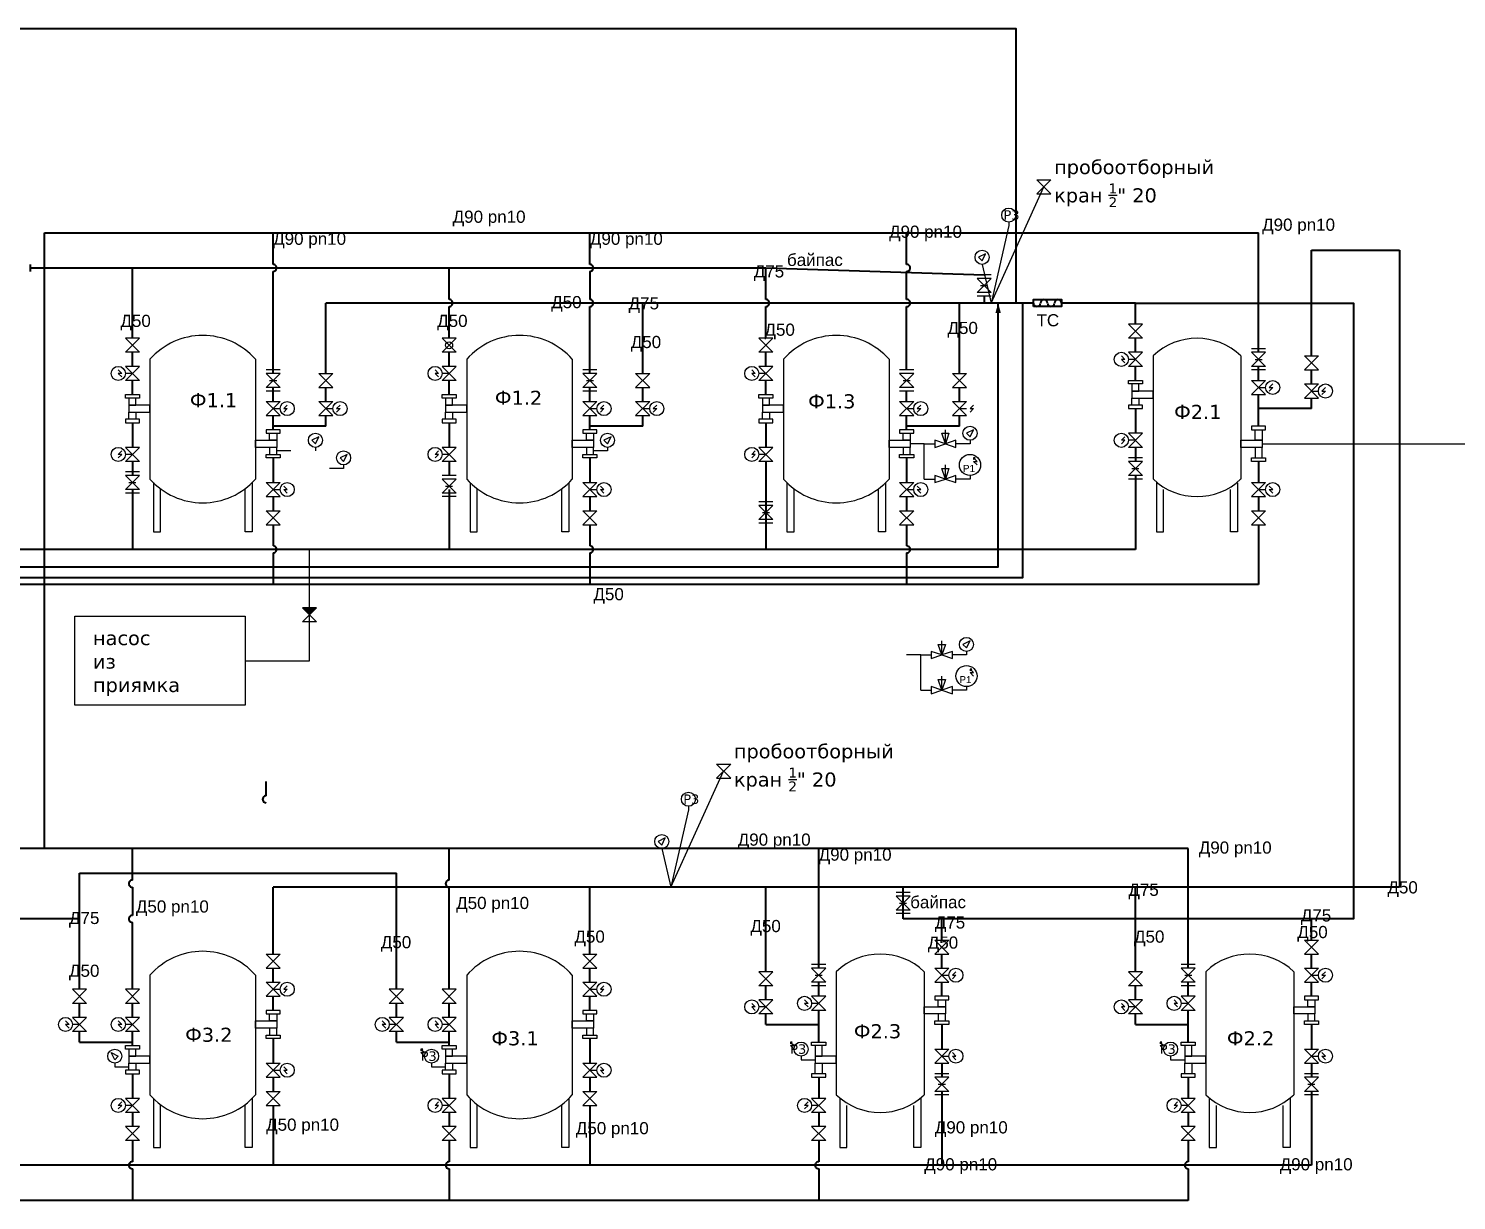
# Model space of a CAD drawing. Header units: millimetres. Extents: x 113402 to 208521, y -93000 to 13484.
# Drawn here: x 167275 to 187561, y -68750 to -52100 of the extents above; entities that cross this region are included whole.
import ezdxf

# ---------------------------------------------------------------- set-up
doc = ezdxf.new("R2010")
doc.units = ezdxf.units.MM
doc.layers.add('1', color=7, linetype='Continuous')
doc.layers.add('2', color=7, linetype='Continuous')
for name, color, linetype, lineweight, true_color in [('В20', 7, 'Continuous', 40, 0x0a7800), ('К10', 7, 'Continuous', 40, 0xffbe00), ('Р2', 7, 'Continuous', 40, 0x991b1e), ('Р3', 7, 'Continuous', 40, 0xd19cc7)]:
    doc.layers.add(name, color=color, linetype=linetype, lineweight=lineweight, true_color=true_color)
for name, color, linetype, lineweight in [('В30', 136, 'Continuous', 40), ('В40', 142, 'Continuous', 40), ('В50', 180, 'Continuous', 40), ('В60Н', 140, 'Continuous', 40), ('К20Н', 33, 'Continuous', 40), ('Р1', 202, 'Continuous', 40), ('Р4', 210, 'Continuous', 40)]:
    doc.layers.add(name, color=color, linetype=linetype, lineweight=lineweight)
doc.styles.get("Standard").update_dxf_attribs({"font": 'arial.ttf'})

msp = doc.modelspace()

# ---------------------------------------------------------------- hatches: boundary and pattern name
h = msp.add_hatch(color=256)
h.dxf.hatch_style = 1
h.paths.add_polyline_path([(171368, -60329), (171168, -60329), (171268, -60429)])

# ---------------------------------------------------------------- linework, layer by layer
for p, q in [((181600, -54250), (181800, -54250)), ((181800, -54250), (181600, -54450)), ((181600, -54250), (181800, -54450)), ((181600, -54450), (181800, -54450)), ((181200, -54900), (180950, -56000)), ((181200, -54850), (181200, -54900)), ((180871, -55300), (180771, -55350)), ((180771, -55350), (180821, -55400)), ((180821, -55400), (180871, -55300)), ((180821, -55400), (180871, -55300)), ((180871, -55300), (180871, -55300)), ((180821, -55450), (180950, -56000)), ((180950, -55600), (180750, -55600)), ((180950, -55650), (180750, -55650)), ((180750, -55650), (180950, -55850)), ((180950, -55650), (180750, -55850)), ((180800, -55750), (180900, -55750)), ((180950, -55850), (180750, -55850)), ((180950, -55900), (180750, -55900)), ((183100, -56300), (182900, -56300)), ((182900, -56300), (183100, -56500)), ((183100, -56300), (182900, -56500)), ((168850, -56500), (168650, -56500)), ((168650, -56500), (168850, -56700)), ((168850, -56500), (168650, -56700)), ((173350, -56500), (173150, -56500)), ((173150, -56500), (173350, -56700)), ((173350, -56500), (173150, -56700)), ((177850, -56500), (177650, -56500)), ((177650, -56500), (177850, -56700)), ((177850, -56500), (177650, -56700)), ((183100, -56500), (182900, -56500)), ((168850, -56700), (168650, -56700)), ((173350, -56700), (173150, -56700)), ((177850, -56700), (177650, -56700)), ((182800, -56750), (182850, -56800)), ((182850, -56800), (182800, -56800)), ((182800, -56800), (182850, -56850)), ((183100, -56700), (182900, -56700)), ((182900, -56700), (183100, -56900)), ((183100, -56700), (182900, -56900)), ((183000, -56800), (182900, -56800)), ((184850, -56650), (184650, -56650)), ((184850, -56700), (184650, -56700)), ((184650, -56700), (184850, -56900)), ((184850, -56700), (184650, -56900)), ((184700, -56800), (184800, -56800)), ((185400, -56750), (185600, -56750)), ((185600, -56750), (185400, -56950)), ((185400, -56750), (185600, -56950)), ((168550, -56950), (168600, -57000)), ((168600, -57000), (168550, -57000)), ((168550, -57000), (168600, -57050)), ((168850, -56900), (168650, -56900)), ((168650, -56900), (168850, -57100)), ((168850, -56900), (168650, -57100)), ((168750, -57000), (168650, -57000)), ((170850, -56950), (170650, -56950)), ((170850, -57000), (170650, -57000)), ((170650, -57000), (170850, -57200)), ((170850, -57000), (170650, -57200)), ((171400, -57000), (171600, -57000)), ((171600, -57000), (171400, -57200)), ((171400, -57000), (171600, -57200)), ((173050, -56950), (173100, -57000)), ((173100, -57000), (173050, -57000)), ((173050, -57000), (173100, -57050)), ((173350, -56900), (173150, -56900)), ((173150, -56900), (173350, -57100)), ((173350, -56900), (173150, -57100)), ((173250, -57000), (173150, -57000)), ((175350, -56950), (175150, -56950)), ((175350, -57000), (175150, -57000)), ((175150, -57000), (175350, -57200)), ((175350, -57000), (175150, -57200)), ((175900, -57000), (176100, -57000)), ((176100, -57000), (175900, -57200)), ((175900, -57000), (176100, -57200)), ((177550, -56950), (177600, -57000)), ((177600, -57000), (177550, -57000)), ((177550, -57000), (177600, -57050)), ((177850, -56900), (177650, -56900)), ((177650, -56900), (177850, -57100)), ((177850, -56900), (177650, -57100)), ((177750, -57000), (177650, -57000)), ((179850, -56950), (179650, -56950)), ((179850, -57000), (179650, -57000)), ((179650, -57000), (179850, -57200)), ((179850, -57000), (179650, -57200)), ((180400, -57000), (180600, -57000)), ((180600, -57000), (180400, -57200)), ((180400, -57000), (180600, -57200)), ((183100, -56900), (182900, -56900)), ((184850, -56900), (184650, -56900)), ((184850, -56950), (184650, -56950)), ((185400, -56950), (185600, -56950)), ((168850, -57100), (168650, -57100)), ((170850, -57200), (170650, -57200)), ((170700, -57100), (170800, -57100)), ((171400, -57200), (171600, -57200)), ((173350, -57100), (173150, -57100)), ((175350, -57200), (175150, -57200)), ((175200, -57100), (175300, -57100)), ((175900, -57200), (176100, -57200)), ((177850, -57100), (177650, -57100)), ((179850, -57200), (179650, -57200)), ((179700, -57100), (179800, -57100)), ((180400, -57200), (180600, -57200)), ((184650, -57100), (184850, -57100)), ((184850, -57100), (184650, -57300)), ((184650, -57100), (184850, -57300)), ((184750, -57200), (184850, -57200)), ((184950, -57150), (184900, -57200)), ((184900, -57200), (184950, -57200)), ((184950, -57200), (184900, -57250)), ((185400, -57150), (185600, -57150)), ((185600, -57150), (185400, -57350)), ((185400, -57150), (185600, -57350)), ((185700, -57200), (185650, -57250)), ((170850, -57250), (170650, -57250)), ((170650, -57400), (170850, -57400)), ((170850, -57400), (170650, -57600)), ((170650, -57400), (170850, -57600)), ((171400, -57400), (171600, -57400)), ((171600, -57400), (171400, -57600)), ((171400, -57400), (171600, -57600)), ((175350, -57250), (175150, -57250)), ((175150, -57400), (175350, -57400)), ((175350, -57400), (175150, -57600)), ((175150, -57400), (175350, -57600)), ((175900, -57400), (176100, -57400)), ((176100, -57400), (175900, -57600)), ((175900, -57400), (176100, -57600)), ((179850, -57250), (179650, -57250)), ((179650, -57400), (179850, -57400)), ((179850, -57400), (179650, -57600)), ((179650, -57400), (179850, -57600)), ((180400, -57400), (180600, -57400)), ((180600, -57400), (180400, -57600)), ((180400, -57400), (180600, -57600)), ((184650, -57300), (184850, -57300)), ((185400, -57350), (185600, -57350)), ((185500, -57250), (185600, -57250)), ((185650, -57250), (185700, -57250)), ((185700, -57250), (185650, -57300)), ((170650, -57600), (170850, -57600)), ((170750, -57500), (170850, -57500)), ((170950, -57450), (170900, -57500)), ((170900, -57500), (170950, -57500)), ((170950, -57500), (170900, -57550)), ((171400, -57600), (171600, -57600)), ((171500, -57500), (171600, -57500)), ((171700, -57450), (171650, -57500)), ((171650, -57500), (171700, -57500)), ((171700, -57500), (171650, -57550)), ((175150, -57600), (175350, -57600)), ((175250, -57500), (175350, -57500)), ((175450, -57450), (175400, -57500)), ((175400, -57500), (175450, -57500)), ((175450, -57500), (175400, -57550)), ((175900, -57600), (176100, -57600)), ((176000, -57500), (176100, -57500)), ((176200, -57450), (176150, -57500)), ((176150, -57500), (176200, -57500)), ((176200, -57500), (176150, -57550)), ((179650, -57600), (179850, -57600)), ((179750, -57500), (179850, -57500)), ((179950, -57450), (179900, -57500)), ((179900, -57500), (179950, -57500)), ((179950, -57500), (179900, -57550)), ((180400, -57600), (180600, -57600)), ((180500, -57500), (180600, -57500)), ((180700, -57450), (180650, -57500)), ((180650, -57500), (180700, -57500)), ((180700, -57500), (180650, -57550)), ((180300, -58000), (180300, -57800)), ((180700, -57800), (180600, -57850)), ((180650, -57900), (180700, -57800)), ((180650, -57900), (180700, -57800)), ((171400, -57900), (171300, -57950)), ((171300, -57950), (171350, -58000)), ((171350, -58000), (171400, -57900)), ((171350, -58000), (171400, -57900)), ((175550, -57900), (175450, -57950)), ((175450, -57950), (175500, -58000)), ((175500, -58000), (175550, -57900)), ((175500, -58000), (175550, -57900)), ((180000, -58000), (179800, -58000)), ((180000, -58000), (180150, -58000)), ((180000, -58500), (180000, -58000)), ((180150, -57950), (180150, -58050)), ((180300, -58000), (180150, -57950)), ((180150, -58050), (180300, -58000)), ((180300, -58000), (180250, -57850)), ((180250, -57850), (180350, -57850)), ((180350, -57850), (180300, -58000)), ((180450, -57950), (180300, -58000)), ((180300, -58000), (180450, -58050)), ((180450, -58050), (180450, -57950)), ((180650, -58000), (180450, -58000)), ((180600, -57850), (180650, -57900)), ((180650, -57950), (180650, -58000)), ((182800, -57950), (182850, -57900)), ((182800, -58000), (182850, -57950)), ((182850, -57950), (182800, -57950)), ((183100, -57850), (182900, -57850)), ((182900, -58050), (183100, -57850)), ((183100, -58050), (182900, -57850)), ((183000, -57950), (182900, -57950)), ((184800, -58000), (189000, -58000)), ((168550, -58150), (168600, -58100)), ((168550, -58200), (168600, -58150)), ((168600, -58150), (168550, -58150)), ((168850, -58050), (168650, -58050)), ((168650, -58250), (168850, -58050)), ((168850, -58250), (168650, -58050)), ((168750, -58150), (168650, -58150)), ((171000, -58100), (170800, -58100)), ((171350, -58050), (171350, -58100)), ((171800, -58150), (171700, -58200)), ((171700, -58200), (171750, -58250)), ((171750, -58250), (171800, -58150)), ((171750, -58250), (171800, -58150)), ((173050, -58150), (173100, -58100)), ((173050, -58200), (173100, -58150)), ((173100, -58150), (173050, -58150)), ((173350, -58050), (173150, -58050)), ((173150, -58250), (173350, -58050)), ((173350, -58250), (173150, -58050)), ((173250, -58150), (173150, -58150)), ((175500, -58100), (175300, -58100)), ((175500, -58050), (175500, -58100)), ((177550, -58150), (177600, -58100)), ((177550, -58200), (177600, -58150)), ((177600, -58150), (177550, -58150)), ((177850, -58050), (177650, -58050)), ((177650, -58250), (177850, -58050)), ((177850, -58250), (177650, -58050)), ((177750, -58150), (177650, -58150)), ((180750, -58250), (180700, -58200)), ((183100, -58050), (182900, -58050)), ((183100, -58200), (182900, -58200)), ((168850, -58250), (168650, -58250)), ((168850, -58400), (168650, -58400)), ((171750, -58350), (171550, -58350)), ((171750, -58300), (171750, -58350)), ((173350, -58250), (173150, -58250)), ((177850, -58250), (177650, -58250)), ((180300, -58500), (180250, -58350)), ((180250, -58350), (180350, -58350)), ((180300, -58500), (180300, -58300)), ((180350, -58350), (180300, -58500)), ((180750, -58300), (180700, -58250)), ((180700, -58250), (180750, -58250)), ((183100, -58250), (182900, -58250)), ((182900, -58250), (183100, -58450)), ((183100, -58250), (182900, -58450)), ((182950, -58350), (183050, -58350)), ((168850, -58450), (168650, -58450)), ((168650, -58450), (168850, -58650)), ((168850, -58450), (168650, -58650)), ((168700, -58550), (168800, -58550)), ((170650, -58550), (170850, -58550)), ((170850, -58750), (170650, -58550)), ((170650, -58750), (170850, -58550)), ((170950, -58650), (170900, -58600)), ((173350, -58450), (173150, -58450)), ((173350, -58500), (173150, -58500)), ((173150, -58500), (173350, -58700)), ((173350, -58500), (173150, -58700)), ((173200, -58600), (173300, -58600)), ((175150, -58550), (175350, -58550)), ((175350, -58750), (175150, -58550)), ((175150, -58750), (175350, -58550)), ((175450, -58650), (175400, -58600)), ((179650, -58550), (179850, -58550)), ((179850, -58750), (179650, -58550)), ((179650, -58750), (179850, -58550)), ((179950, -58650), (179900, -58600)), ((180000, -58500), (180150, -58500)), ((180150, -58450), (180150, -58550)), ((180300, -58500), (180150, -58450)), ((180150, -58550), (180300, -58500)), ((180450, -58450), (180300, -58500)), ((180300, -58500), (180450, -58550)), ((180450, -58550), (180450, -58450)), ((180650, -58500), (180450, -58500)), ((180650, -58450), (180650, -58500)), ((183100, -58450), (182900, -58450)), ((183100, -58500), (182900, -58500)), ((184650, -58550), (184850, -58550)), ((184850, -58750), (184650, -58550)), ((184650, -58750), (184850, -58550)), ((184950, -58650), (184900, -58600)), ((168850, -58650), (168650, -58650)), ((168850, -58700), (168650, -58700)), ((170650, -58750), (170850, -58750)), ((170750, -58650), (170850, -58650)), ((170950, -58700), (170900, -58650)), ((170900, -58650), (170950, -58650)), ((173350, -58700), (173150, -58700)), ((173350, -58750), (173150, -58750)), ((175150, -58750), (175350, -58750)), ((175250, -58650), (175350, -58650)), ((175450, -58700), (175400, -58650)), ((175400, -58650), (175450, -58650)), ((177850, -58825), (177650, -58825)), ((179650, -58750), (179850, -58750)), ((179750, -58650), (179850, -58650)), ((179950, -58700), (179900, -58650)), ((179900, -58650), (179950, -58650)), ((184650, -58750), (184850, -58750)), ((184750, -58650), (184850, -58650)), ((184950, -58700), (184900, -58650)), ((184900, -58650), (184950, -58650)), ((170650, -58950), (170850, -58950)), ((170850, -59150), (170650, -58950)), ((170650, -59150), (170850, -58950)), ((175150, -58950), (175350, -58950)), ((175350, -59150), (175150, -58950)), ((175150, -59150), (175350, -58950)), ((177850, -58875), (177650, -58875)), ((177650, -58875), (177850, -59075)), ((177850, -58875), (177650, -59075)), ((177700, -58975), (177800, -58975)), ((179650, -58950), (179850, -58950)), ((179850, -59150), (179650, -58950)), ((179650, -59150), (179850, -58950)), ((184650, -58950), (184850, -58950)), ((184850, -59150), (184650, -58950)), ((184650, -59150), (184850, -58950)), ((170650, -59150), (170850, -59150)), ((175150, -59150), (175350, -59150)), ((177850, -59075), (177650, -59075)), ((177850, -59125), (177650, -59125)), ((179650, -59150), (179850, -59150)), ((184650, -59150), (184850, -59150)), ((171268, -61081), (171268, -59500)), ((171368, -60329), (171168, -60329)), ((171168, -60529), (171368, -60329)), ((171368, -60529), (171168, -60329)), ((171368, -60529), (171168, -60529)), ((180250, -61000), (180200, -60850)), ((180200, -60850), (180300, -60850)), ((180250, -61000), (180250, -60800)), ((180300, -60850), (180250, -61000)), ((180650, -60800), (180550, -60850)), ((180550, -60850), (180600, -60900)), ((180600, -60900), (180650, -60800)), ((180600, -60900), (180650, -60800)), ((179950, -61000), (179750, -61000)), ((179950, -61000), (180100, -61000)), ((179950, -61500), (179950, -61000)), ((180100, -60950), (180100, -61050)), ((180250, -61000), (180100, -60950)), ((180100, -61050), (180250, -61000)), ((180400, -60950), (180250, -61000)), ((180250, -61000), (180400, -61050)), ((180400, -61050), (180400, -60950)), ((180600, -61000), (180400, -61000)), ((180600, -60950), (180600, -61000)), ((170350, -61081), (171268, -61081)), ((180700, -61250), (180650, -61200)), ((180700, -61300), (180650, -61250)), ((180650, -61250), (180700, -61250)), ((180100, -61450), (180100, -61550)), ((180250, -61500), (180100, -61450)), ((180250, -61500), (180200, -61350)), ((180200, -61350), (180300, -61350)), ((180250, -61500), (180250, -61300)), ((180300, -61350), (180250, -61500)), ((180400, -61450), (180250, -61500)), ((180400, -61550), (180400, -61450)), ((180600, -61450), (180600, -61500)), ((179950, -61500), (180100, -61500)), ((180100, -61550), (180250, -61500)), ((180250, -61500), (180400, -61550)), ((180600, -61500), (180400, -61500)), ((177050, -62550), (177250, -62550)), ((177250, -62550), (177050, -62750)), ((177050, -62550), (177250, -62750)), ((177050, -62750), (177250, -62750)), ((176650, -63200), (176400, -64300)), ((176650, -63150), (176650, -63200)), ((176321, -63600), (176221, -63650)), ((176221, -63650), (176271, -63700)), ((176271, -63700), (176321, -63600)), ((176271, -63700), (176321, -63600)), ((176321, -63600), (176321, -63600)), ((176271, -63750), (176400, -64300)), ((179800, -64375), (179600, -64375)), ((179800, -64425), (179600, -64425)), ((179600, -64425), (179800, -64625)), ((179800, -64425), (179600, -64625)), ((179800, -64625), (179600, -64625)), ((179800, -64675), (179600, -64675)), ((179650, -64525), (179750, -64525)), ((180150, -65050), (180350, -65050)), ((180350, -65050), (180150, -65250)), ((180150, -65050), (180350, -65250)), ((185400, -65050), (185600, -65050)), ((185600, -65050), (185400, -65250)), ((185400, -65050), (185600, -65250)), ((170650, -65250), (170850, -65250)), ((170850, -65250), (170650, -65450)), ((170650, -65250), (170850, -65450)), ((175150, -65250), (175350, -65250)), ((175350, -65250), (175150, -65450)), ((175150, -65250), (175350, -65450)), ((180150, -65250), (180350, -65250)), ((185400, -65250), (185600, -65250)), ((170650, -65450), (170850, -65450)), ((175150, -65450), (175350, -65450)), ((177850, -65500), (177650, -65500)), ((177650, -65500), (177850, -65700)), ((177850, -65500), (177650, -65700)), ((178600, -65400), (178400, -65400)), ((178600, -65450), (178400, -65450)), ((178400, -65450), (178600, -65650)), ((178600, -65450), (178400, -65650)), ((180150, -65450), (180350, -65450)), ((180350, -65450), (180150, -65650)), ((180150, -65450), (180350, -65650)), ((180450, -65500), (180400, -65550)), ((183100, -65500), (182900, -65500)), ((182900, -65500), (183100, -65700)), ((183100, -65500), (182900, -65700)), ((183850, -65400), (183650, -65400)), ((183850, -65450), (183650, -65450)), ((183650, -65450), (183850, -65650)), ((183850, -65450), (183650, -65650)), ((185400, -65450), (185600, -65450)), ((185600, -65450), (185400, -65650)), ((185400, -65450), (185600, -65650)), ((185700, -65500), (185650, -65550)), ((170650, -65650), (170850, -65650)), ((170850, -65650), (170650, -65850)), ((170650, -65650), (170850, -65850)), ((170950, -65700), (170900, -65750)), ((175150, -65650), (175350, -65650)), ((175350, -65650), (175150, -65850)), ((175150, -65650), (175350, -65850)), ((175450, -65700), (175400, -65750)), ((177850, -65700), (177650, -65700)), ((178600, -65650), (178400, -65650)), ((178600, -65700), (178400, -65700)), ((178450, -65550), (178550, -65550)), ((180150, -65650), (180350, -65650)), ((180250, -65550), (180350, -65550)), ((180400, -65550), (180450, -65550)), ((180450, -65550), (180400, -65600)), ((183100, -65700), (182900, -65700)), ((183850, -65650), (183650, -65650)), ((183850, -65700), (183650, -65700)), ((183700, -65550), (183800, -65550)), ((185400, -65650), (185600, -65650)), ((185500, -65550), (185600, -65550)), ((185650, -65550), (185700, -65550)), ((185700, -65550), (185650, -65600)), ((168100, -65750), (167900, -65750)), ((167900, -65750), (168100, -65950)), ((168100, -65750), (167900, -65950)), ((168850, -65750), (168650, -65750)), ((168650, -65750), (168850, -65950)), ((168850, -65750), (168650, -65950)), ((170650, -65850), (170850, -65850)), ((170750, -65750), (170850, -65750)), ((170900, -65750), (170950, -65750)), ((170950, -65750), (170900, -65800)), ((172600, -65750), (172400, -65750)), ((172400, -65750), (172600, -65950)), ((172600, -65750), (172400, -65950)), ((173350, -65750), (173150, -65750)), ((173150, -65750), (173350, -65950)), ((173350, -65750), (173150, -65950)), ((175150, -65850), (175350, -65850)), ((175250, -65750), (175350, -65750)), ((175400, -65750), (175450, -65750)), ((175450, -65750), (175400, -65800)), ((177850, -65900), (177650, -65900)), ((177650, -65900), (177850, -66100)), ((177850, -65900), (177650, -66100)), ((178300, -65900), (178350, -65950)), ((178600, -65850), (178400, -65850)), ((178400, -65850), (178600, -66050)), ((178600, -65850), (178400, -66050)), ((183100, -65900), (182900, -65900)), ((182900, -65900), (183100, -66100)), ((183100, -65900), (182900, -66100)), ((183550, -65900), (183600, -65950)), ((183850, -65850), (183650, -65850)), ((183650, -65850), (183850, -66050)), ((183850, -65850), (183650, -66050)), ((168100, -65950), (167900, -65950)), ((168850, -65950), (168650, -65950)), ((172600, -65950), (172400, -65950)), ((173350, -65950), (173150, -65950)), ((177550, -65950), (177600, -66000)), ((177600, -66000), (177550, -66000)), ((177550, -66000), (177600, -66050)), ((177750, -66000), (177650, -66000)), ((177850, -66100), (177650, -66100)), ((178350, -65950), (178300, -65950)), ((178300, -65950), (178350, -66000)), ((178500, -65950), (178400, -65950)), ((178600, -66050), (178400, -66050)), ((182800, -65950), (182850, -66000)), ((182850, -66000), (182800, -66000)), ((182800, -66000), (182850, -66050)), ((183000, -66000), (182900, -66000)), ((183100, -66100), (182900, -66100)), ((183600, -65950), (183550, -65950)), ((183550, -65950), (183600, -66000)), ((183750, -65950), (183650, -65950)), ((183850, -66050), (183650, -66050)), ((167800, -66200), (167850, -66250)), ((167850, -66250), (167800, -66250)), ((167800, -66250), (167850, -66300)), ((168100, -66150), (167900, -66150)), ((167900, -66150), (168100, -66350)), ((168100, -66150), (167900, -66350)), ((168000, -66250), (167900, -66250)), ((168550, -66200), (168600, -66250)), ((168600, -66250), (168550, -66250)), ((168550, -66250), (168600, -66300)), ((168850, -66150), (168650, -66150)), ((168650, -66150), (168850, -66350)), ((168850, -66150), (168650, -66350)), ((168750, -66250), (168650, -66250)), ((172300, -66200), (172350, -66250)), ((172350, -66250), (172300, -66250)), ((172300, -66250), (172350, -66300)), ((172600, -66150), (172400, -66150)), ((172400, -66150), (172600, -66350)), ((172600, -66150), (172400, -66350)), ((172500, -66250), (172400, -66250)), ((173050, -66200), (173100, -66250)), ((173100, -66250), (173050, -66250)), ((173050, -66250), (173100, -66300)), ((173350, -66150), (173150, -66150)), ((173150, -66150), (173350, -66350)), ((173350, -66150), (173150, -66350)), ((173250, -66250), (173150, -66250)), ((168100, -66350), (167900, -66350)), ((168850, -66350), (168650, -66350)), ((172600, -66350), (172400, -66350)), ((173350, -66350), (173150, -66350)), ((178150, -66550), (178100, -66500)), ((183400, -66550), (183350, -66500)), ((168500, -66750), (168450, -66650)), ((168500, -66750), (168450, -66650)), ((168450, -66650), (168550, -66700)), ((168550, -66700), (168500, -66750)), ((172900, -66650), (172850, -66600)), ((172900, -66700), (172850, -66650)), ((172850, -66650), (172900, -66650)), ((178150, -66600), (178100, -66550)), ((178100, -66550), (178150, -66550)), ((178250, -66700), (178250, -66750)), ((180150, -66600), (180350, -66600)), ((180350, -66800), (180150, -66600)), ((180150, -66800), (180350, -66600)), ((180250, -66700), (180350, -66700)), ((180450, -66700), (180400, -66650)), ((180450, -66750), (180400, -66700)), ((180400, -66700), (180450, -66700)), ((183400, -66600), (183350, -66550)), ((183350, -66550), (183400, -66550)), ((183500, -66700), (183500, -66750)), ((185400, -66600), (185600, -66600)), ((185600, -66800), (185400, -66600)), ((185400, -66800), (185600, -66600)), ((185500, -66700), (185600, -66700)), ((185700, -66700), (185650, -66650)), ((185700, -66750), (185650, -66700)), ((185650, -66700), (185700, -66700)), ((168500, -66800), (168500, -66850)), ((168500, -66850), (168700, -66850)), ((170650, -66800), (170850, -66800)), ((170850, -67000), (170650, -66800)), ((170650, -67000), (170850, -66800)), ((170750, -66900), (170850, -66900)), ((170950, -66900), (170900, -66850)), ((170950, -66950), (170900, -66900)), ((170900, -66900), (170950, -66900)), ((173000, -66800), (173000, -66850)), ((173000, -66850), (173200, -66850)), ((175150, -66800), (175350, -66800)), ((175350, -67000), (175150, -66800)), ((175150, -67000), (175350, -66800)), ((175250, -66900), (175350, -66900)), ((175450, -66900), (175400, -66850)), ((175450, -66950), (175400, -66900)), ((175400, -66900), (175450, -66900)), ((178250, -66750), (178450, -66750)), ((180150, -66800), (180350, -66800)), ((183500, -66750), (183700, -66750)), ((185400, -66800), (185600, -66800)), ((170650, -67000), (170850, -67000)), ((175150, -67000), (175350, -67000)), ((180350, -66950), (180150, -66950)), ((180350, -67000), (180150, -67000)), ((180150, -67000), (180350, -67200)), ((180350, -67000), (180150, -67200)), ((180200, -67100), (180300, -67100)), ((185600, -66950), (185400, -66950)), ((185600, -67000), (185400, -67000)), ((185400, -67000), (185600, -67200)), ((185600, -67000), (185400, -67200)), ((185450, -67100), (185550, -67100)), ((168850, -67300), (168650, -67300)), ((168650, -67500), (168850, -67300)), ((168850, -67500), (168650, -67300)), ((170650, -67200), (170850, -67200)), ((170850, -67400), (170650, -67200)), ((170650, -67400), (170850, -67200)), ((173350, -67300), (173150, -67300)), ((173150, -67500), (173350, -67300)), ((173350, -67500), (173150, -67300)), ((175150, -67200), (175350, -67200)), ((175350, -67400), (175150, -67200)), ((175150, -67400), (175350, -67200)), ((178600, -67300), (178400, -67300)), ((178400, -67500), (178600, -67300)), ((178600, -67500), (178400, -67300)), ((180350, -67200), (180150, -67200)), ((180350, -67250), (180150, -67250)), ((183850, -67300), (183650, -67300)), ((183650, -67500), (183850, -67300)), ((183850, -67500), (183650, -67300)), ((185600, -67200), (185400, -67200)), ((185600, -67250), (185400, -67250)), ((168550, -67400), (168600, -67350)), ((168550, -67450), (168600, -67400)), ((168600, -67400), (168550, -67400)), ((168750, -67400), (168650, -67400)), ((168850, -67500), (168650, -67500)), ((170650, -67400), (170850, -67400)), ((173050, -67400), (173100, -67350)), ((173050, -67450), (173100, -67400)), ((173100, -67400), (173050, -67400)), ((173250, -67400), (173150, -67400)), ((173350, -67500), (173150, -67500)), ((175150, -67400), (175350, -67400)), ((178300, -67400), (178350, -67350)), ((178300, -67450), (178350, -67400)), ((178350, -67400), (178300, -67400)), ((178500, -67400), (178400, -67400)), ((178600, -67500), (178400, -67500)), ((183550, -67400), (183600, -67350)), ((183550, -67450), (183600, -67400)), ((183600, -67400), (183550, -67400)), ((183750, -67400), (183650, -67400)), ((183850, -67500), (183650, -67500)), ((168850, -67700), (168650, -67700)), ((168650, -67900), (168850, -67700)), ((168850, -67900), (168650, -67700)), ((173350, -67700), (173150, -67700)), ((173150, -67900), (173350, -67700)), ((173350, -67900), (173150, -67700)), ((178600, -67700), (178400, -67700)), ((178400, -67900), (178600, -67700)), ((178600, -67900), (178400, -67700)), ((183850, -67700), (183650, -67700)), ((183650, -67900), (183850, -67700)), ((183850, -67900), (183650, -67700)), ((168850, -67900), (168650, -67900)), ((173350, -67900), (173150, -67900)), ((178600, -67900), (178400, -67900)), ((183850, -67900), (183650, -67900))]:
    msp.add_line(p, q)
msp.add_lwpolyline([(167931, -60449), (170350, -60449), (170350, -61712), (167931, -61712)], close=True)
for centre, radius in [((181200, -54750), 100), ((180821, -55350), 100), ((173250, -56600), 50), ((182800, -56800), 100), ((168550, -57000), 100), ((173050, -57000), 100), ((177550, -57000), 100), ((184950, -57200), 100), ((185700, -57250), 100), ((170950, -57500), 100), ((171700, -57500), 100), ((175450, -57500), 100), ((176200, -57500), 100), ((179950, -57500), 100), ((180650, -57850), 100), ((171350, -57950), 100), ((175500, -57950), 100), ((182800, -57950), 100), ((168550, -58150), 100), ((171750, -58200), 100), ((173050, -58150), 100), ((177550, -58150), 100), ((180650, -58300), 150), ((170950, -58650), 100), ((175450, -58650), 100), ((179950, -58650), 100), ((184950, -58650), 100), ((180600, -60850), 100), ((180600, -61300), 150), ((176650, -63050), 100), ((176271, -63650), 100), ((180450, -65550), 100), ((185700, -65550), 100), ((170950, -65750), 100), ((175450, -65750), 100), ((177550, -66000), 100), ((178300, -65950), 100), ((182800, -66000), 100), ((183550, -65950), 100), ((167800, -66250), 100), ((168550, -66250), 100), ((172300, -66250), 100), ((173050, -66250), 100), ((178250, -66600), 100), ((183500, -66600), 100), ((168500, -66700), 100), ((173000, -66700), 100), ((180450, -66700), 100), ((185700, -66700), 100), ((170950, -66900), 100), ((175450, -66900), 100), ((168550, -67400), 100), ((173050, -67400), 100), ((178300, -67400), 100), ((183550, -67400), 100)]:
    msp.add_circle(centre, radius)
at = {"layer": '1'}
for p, q in [((180950, -56000), (181700, -54350)), ((169000, -56798), (169000, -58500)), ((170500, -56798), (170500, -58500)), ((173500, -56798), (173500, -58500)), ((175000, -56798), (175000, -58500)), ((178000, -56798), (178000, -58500)), ((179500, -56798), (179500, -58500)), ((183250, -56750), (183250, -58500)), ((184500, -56750), (184500, -58500)), ((180700, -58200), (180725, -58200)), ((180725, -58200), (180700, -58200)), ((180700, -58200), (180700, -58225)), ((180700, -58225), (180725, -58200)), ((169050, -58550), (169050, -59250)), ((170450, -58554), (170450, -59250)), ((173550, -58550), (173550, -59250)), ((174950, -58554), (174950, -59250)), ((178050, -58550), (178050, -59250)), ((179450, -58554), (179450, -59250)), ((183300, -58550), (183300, -59250)), ((184450, -58554), (184450, -59250)), ((169150, -59250), (169150, -58650)), ((170350, -59250), (170350, -58650)), ((173650, -59250), (173650, -58650)), ((174850, -59250), (174850, -58650)), ((178150, -59250), (178150, -58650)), ((179350, -59250), (179350, -58650)), ((183400, -59250), (183400, -58650)), ((184350, -59250), (184350, -58650)), ((169050, -59250), (169150, -59250)), ((170450, -59250), (170350, -59250)), ((173550, -59250), (173650, -59250)), ((174950, -59250), (174850, -59250)), ((178050, -59250), (178150, -59250)), ((179450, -59250), (179350, -59250)), ((183300, -59250), (183400, -59250)), ((184450, -59250), (184350, -59250)), ((180650, -61200), (180675, -61200)), ((180675, -61200), (180650, -61200)), ((180650, -61200), (180650, -61225)), ((180650, -61225), (180675, -61200)), ((176400, -64300), (177150, -62650)), ((178750, -65500), (178750, -67250)), ((180000, -65500), (180000, -67250)), ((184000, -65500), (184000, -67250)), ((185250, -65500), (185250, -67250)), ((169000, -65548), (169000, -67250)), ((170500, -65548), (170500, -67250)), ((173500, -65548), (173500, -67250)), ((175000, -65548), (175000, -67250)), ((178100, -66500), (178125, -66500)), ((178125, -66500), (178100, -66500)), ((178100, -66500), (178100, -66525)), ((178100, -66525), (178125, -66500)), ((183350, -66500), (183375, -66500)), ((183375, -66500), (183350, -66500)), ((183350, -66500), (183350, -66525)), ((183350, -66525), (183375, -66500)), ((172850, -66600), (172875, -66600)), ((172875, -66600), (172850, -66600)), ((172850, -66600), (172850, -66625)), ((172850, -66625), (172875, -66600)), ((169050, -67304), (169050, -68000)), ((170450, -67300), (170450, -68000)), ((173550, -67304), (173550, -68000)), ((174950, -67300), (174950, -68000)), ((178800, -67304), (178800, -68000)), ((179950, -67300), (179950, -68000)), ((184050, -67304), (184050, -68000)), ((185200, -67300), (185200, -68000)), ((169150, -68000), (169150, -67400)), ((170350, -68000), (170350, -67400)), ((173650, -68000), (173650, -67400)), ((174850, -68000), (174850, -67400)), ((178900, -68000), (178900, -67400)), ((179850, -68000), (179850, -67400)), ((184150, -68000), (184150, -67400)), ((185100, -68000), (185100, -67400)), ((169050, -68000), (169150, -68000)), ((170450, -68000), (170350, -68000)), ((173550, -68000), (173650, -68000)), ((174950, -68000), (174850, -68000)), ((178800, -68000), (178900, -68000)), ((179950, -68000), (179850, -68000)), ((184050, -68000), (184150, -68000)), ((185200, -68000), (185100, -68000))]:
    msp.add_line(p, q, dxfattribs=at)
for points in [[(183100, -57150), (182900, -57150), (182900, -57100), (183100, -57100)], [(182950, -57250), (183050, -57250), (183050, -57150), (182950, -57150)], [(168850, -57350), (168650, -57350), (168650, -57300), (168850, -57300)], [(168700, -57450), (168800, -57450), (168800, -57350), (168700, -57350)], [(173350, -57350), (173150, -57350), (173150, -57300), (173350, -57300)], [(173200, -57450), (173300, -57450), (173300, -57350), (173200, -57350)], [(177850, -57350), (177650, -57350), (177650, -57300), (177850, -57300)], [(177700, -57450), (177800, -57450), (177800, -57350), (177700, -57350)], [(182950, -57350), (183250, -57350), (183250, -57250), (182950, -57250)], [(182950, -57350), (183050, -57350), (183050, -57450), (182950, -57450)], [(168700, -57550), (169000, -57550), (169000, -57450), (168700, -57450)], [(168700, -57550), (168800, -57550), (168800, -57650), (168700, -57650)], [(173200, -57550), (173500, -57550), (173500, -57450), (173200, -57450)], [(173200, -57550), (173300, -57550), (173300, -57650), (173200, -57650)], [(177700, -57550), (178000, -57550), (178000, -57450), (177700, -57450)], [(177700, -57550), (177800, -57550), (177800, -57650), (177700, -57650)], [(183100, -57450), (182900, -57450), (182900, -57500), (183100, -57500)], [(168850, -57650), (168650, -57650), (168650, -57700), (168850, -57700)], [(170650, -57850), (170850, -57850), (170850, -57800), (170650, -57800)], [(173350, -57650), (173150, -57650), (173150, -57700), (173350, -57700)], [(175150, -57850), (175350, -57850), (175350, -57800), (175150, -57800)], [(177850, -57650), (177650, -57650), (177650, -57700), (177850, -57700)], [(179650, -57850), (179850, -57850), (179850, -57800), (179650, -57800)], [(184650, -57800), (184850, -57800), (184850, -57750), (184650, -57750)], [(184800, -57950), (184700, -57950), (184700, -57800), (184800, -57800)], [(170800, -58050), (170500, -58050), (170500, -57950), (170800, -57950)], [(170800, -57950), (170700, -57950), (170700, -57850), (170800, -57850)], [(175300, -58050), (175000, -58050), (175000, -57950), (175300, -57950)], [(175300, -57950), (175200, -57950), (175200, -57850), (175300, -57850)], [(179800, -58050), (179500, -58050), (179500, -57950), (179800, -57950)], [(179800, -57950), (179700, -57950), (179700, -57850), (179800, -57850)], [(184800, -58050), (184500, -58050), (184500, -57950), (184800, -57950)], [(170650, -58150), (170850, -58150), (170850, -58200), (170650, -58200)], [(170800, -58050), (170700, -58050), (170700, -58150), (170800, -58150)], [(175150, -58150), (175350, -58150), (175350, -58200), (175150, -58200)], [(175300, -58050), (175200, -58050), (175200, -58150), (175300, -58150)], [(179650, -58150), (179850, -58150), (179850, -58200), (179650, -58200)], [(179800, -58050), (179700, -58050), (179700, -58150), (179800, -58150)], [(184650, -58200), (184850, -58200), (184850, -58250), (184650, -58250)], [(184800, -58050), (184700, -58050), (184700, -58200), (184800, -58200)], [(180150, -65900), (180350, -65900), (180350, -65850), (180150, -65850)], [(180300, -66000), (180200, -66000), (180200, -65900), (180300, -65900)], [(185400, -65900), (185600, -65900), (185600, -65850), (185400, -65850)], [(185550, -66000), (185450, -66000), (185450, -65900), (185550, -65900)], [(170650, -66100), (170850, -66100), (170850, -66050), (170650, -66050)], [(170800, -66200), (170700, -66200), (170700, -66100), (170800, -66100)], [(175150, -66100), (175350, -66100), (175350, -66050), (175150, -66050)], [(175300, -66200), (175200, -66200), (175200, -66100), (175300, -66100)], [(180300, -66100), (180000, -66100), (180000, -66000), (180300, -66000)], [(180300, -66100), (180200, -66100), (180200, -66200), (180300, -66200)], [(185550, -66100), (185250, -66100), (185250, -66000), (185550, -66000)], [(185550, -66100), (185450, -66100), (185450, -66200), (185550, -66200)], [(170800, -66300), (170500, -66300), (170500, -66200), (170800, -66200)], [(170800, -66300), (170700, -66300), (170700, -66400), (170800, -66400)], [(175300, -66300), (175000, -66300), (175000, -66200), (175300, -66200)], [(175300, -66300), (175200, -66300), (175200, -66400), (175300, -66400)], [(180150, -66200), (180350, -66200), (180350, -66250), (180150, -66250)], [(185400, -66200), (185600, -66200), (185600, -66250), (185400, -66250)], [(170650, -66400), (170850, -66400), (170850, -66450), (170650, -66450)], [(175150, -66400), (175350, -66400), (175350, -66450), (175150, -66450)], [(178600, -66550), (178400, -66550), (178400, -66500), (178600, -66500)], [(183850, -66550), (183650, -66550), (183650, -66500), (183850, -66500)], [(168850, -66600), (168650, -66600), (168650, -66550), (168850, -66550)], [(168700, -66700), (168800, -66700), (168800, -66600), (168700, -66600)], [(168700, -66800), (169000, -66800), (169000, -66700), (168700, -66700)], [(173350, -66600), (173150, -66600), (173150, -66550), (173350, -66550)], [(173200, -66700), (173300, -66700), (173300, -66600), (173200, -66600)], [(173200, -66800), (173500, -66800), (173500, -66700), (173200, -66700)], [(178450, -66700), (178550, -66700), (178550, -66550), (178450, -66550)], [(178450, -66800), (178750, -66800), (178750, -66700), (178450, -66700)], [(183700, -66700), (183800, -66700), (183800, -66550), (183700, -66550)], [(183700, -66800), (184000, -66800), (184000, -66700), (183700, -66700)], [(168850, -66900), (168650, -66900), (168650, -66950), (168850, -66950)], [(168700, -66800), (168800, -66800), (168800, -66900), (168700, -66900)], [(173350, -66900), (173150, -66900), (173150, -66950), (173350, -66950)], [(173200, -66800), (173300, -66800), (173300, -66900), (173200, -66900)], [(178450, -66800), (178550, -66800), (178550, -66950), (178450, -66950)], [(183700, -66800), (183800, -66800), (183800, -66950), (183700, -66950)], [(178600, -66950), (178400, -66950), (178400, -67000), (178600, -67000)], [(183850, -66950), (183650, -66950), (183650, -67000), (183850, -67000)]]:
    msp.add_lwpolyline(points, close=True, dxfattribs=at)
for centre, radius, start, end in [((169750, -57460), 1000, 41.4096, 138.5904), ((174250, -57460), 1000, 41.4096, 138.5904), ((178750, -57460), 1000, 41.4096, 138.5904), ((183875, -57406), 906, 46.3972, 133.6028), ((169750, -57839), 1000, 221.4096, 318.5904), ((174250, -57839), 1000, 221.4096, 318.5904), ((178750, -57839), 1000, 221.4096, 318.5904), ((183875, -57845), 905, 226.3426, 313.6574), ((169750, -66210), 1000, 41.4096, 138.5904), ((174250, -66210), 1000, 41.4096, 138.5904), ((179375, -66156), 906, 46.3972, 133.6028), ((184625, -66156), 906, 46.3972, 133.6028), ((169750, -66589), 1000, 221.4096, 318.5904), ((174250, -66589), 1000, 221.4096, 318.5904), ((179375, -66595), 905, 226.3426, 313.6574), ((184625, -66595), 905, 226.3426, 313.6574)]:
    msp.add_arc(centre, radius, start, end, dxfattribs=at)
at = {"layer": 'В20'}
for p, q in [((167300, -55450), (167300, -55550)), ((167300, -55500), (177750, -55500)), ((168750, -56500), (168750, -55500)), ((173250, -55950), (173250, -55500)), ((177750, -55950), (177750, -55500)), ((177750, -55500), (180850, -55600)), ((173250, -56500), (173250, -56050)), ((177750, -56500), (177750, -56050)), ((168750, -56900), (168750, -56700)), ((173250, -56900), (173250, -56700)), ((177750, -56900), (177750, -56700)), ((168750, -57300), (168750, -57100)), ((173250, -57300), (173250, -57100)), ((177750, -57300), (177750, -57100))]:
    msp.add_line(p, q, dxfattribs=at)
for centre in [(173250, -56000), (177750, -56000)]:
    msp.add_arc(centre, 50, 269.7459, 90.2541, dxfattribs=at)
at = {"layer": 'В30'}
for p, q in [((171500, -57000), (171500, -56000)), ((181550, -56000), (171500, -56000)), ((176000, -57000), (176000, -56000)), ((180500, -57000), (180500, -56000)), ((183000, -56000), (181950, -56000)), ((183000, -56300), (183000, -56000)), ((183000, -56700), (183000, -56500)), ((183000, -57100), (183000, -56900)), ((171500, -57400), (171500, -57200)), ((176000, -57400), (176000, -57200)), ((180500, -57400), (180500, -57200)), ((171500, -57750), (171500, -57600)), ((176000, -57750), (176000, -57600)), ((180500, -57750), (180500, -57600)), ((171500, -57750), (170750, -57750)), ((176000, -57750), (175250, -57750)), ((180500, -57750), (179750, -57750)), ((180250, -65050), (180250, -64750)), ((185500, -65050), (185500, -64750)), ((180250, -65450), (180250, -65250)), ((185500, -65450), (185500, -65250)), ((180250, -65850), (180250, -65650)), ((185500, -65850), (185500, -65650))]:
    msp.add_line(p, q, dxfattribs=at)
msp.add_lwpolyline([(181550, -56050), (181550, -55950), (181950, -55950), (181950, -56050)], close=True, dxfattribs=at)
msp.add_lwpolyline([(183000, -56000), (186100, -56000), (186100, -64750), (179700, -64750)], dxfattribs=at)
for centre, start, end in [((181700, -56000), 0, 180), ((181900, -56000), 0, 180), ((181600, -56000), 180, 0), ((181800, -56000), 180, 0)]:
    msp.add_arc(centre, 50, start, end, dxfattribs=at)
at = {"layer": 'В40'}
for p, q in [((185500, -56750), (185500, -55250)), ((185500, -55250), (186750, -55250)), ((186750, -55250), (186750, -64300)), ((185500, -57150), (185500, -56950)), ((185500, -57500), (185500, -57350)), ((185500, -57500), (184750, -57500)), ((170650, -63000), (170650, -62800)), ((170750, -65250), (170750, -64300)), ((186750, -64300), (170750, -64300)), ((175250, -65250), (175250, -64300)), ((177750, -65500), (177750, -64300)), ((179700, -64750), (179700, -64300)), ((183000, -65500), (183000, -64300)), ((170750, -65650), (170750, -65450)), ((175250, -65650), (175250, -65450)), ((177750, -65900), (177750, -65700)), ((183000, -65900), (183000, -65700)), ((170750, -66050), (170750, -65850)), ((175250, -66050), (175250, -65850)), ((177750, -66250), (177750, -66100)), ((183000, -66250), (183000, -66100)), ((177750, -66250), (178500, -66250)), ((183000, -66250), (183750, -66250))]:
    msp.add_line(p, q, dxfattribs=at)
msp.add_arc((170650, -63050), 50, 89.7459, 270.2541, dxfattribs=at)
at = {"layer": 'В50'}
for p, q in [((168000, -65750), (168000, -64100)), ((168000, -64100), (172500, -64100)), ((172500, -65750), (172500, -64100)), ((168000, -66150), (168000, -65950)), ((172500, -66150), (172500, -65950)), ((168000, -66500), (168000, -66350)), ((168000, -66500), (168750, -66500)), ((172500, -66500), (172500, -66350)), ((172500, -66500), (173250, -66500))]:
    msp.add_line(p, q, dxfattribs=at)
msp.add_lwpolyline([(168000, -64750), (158340, -64750), (158340, -64220), (159853, -64200)], dxfattribs=at)
at = {"layer": 'В60Н'}
for p, q in [((167500, -55000), (184750, -55000)), ((170750, -55450), (170750, -55000)), ((175250, -55450), (175250, -55000)), ((179750, -55450), (179750, -55000)), ((184750, -56700), (184750, -55000)), ((170750, -57000), (170750, -55550)), ((175250, -55550), (175250, -55950)), ((179750, -55950), (179750, -55550)), ((175250, -57000), (175250, -56050)), ((179750, -56950), (179750, -56050)), ((184750, -57100), (184750, -56900)), ((170750, -57400), (170750, -57200)), ((175250, -57400), (175250, -57200)), ((179750, -57400), (179750, -57250)), ((184750, -57750), (184750, -57300)), ((170750, -57800), (170750, -57600)), ((175250, -57800), (175250, -57600)), ((179750, -57800), (179750, -57600)), ((183750, -63750), (167500, -63750)), ((168750, -64200), (168750, -63750)), ((173250, -64200), (173250, -63750)), ((178500, -65450), (178500, -63750)), ((183750, -65450), (183750, -63750)), ((168750, -64300), (168750, -64700)), ((173250, -65750), (173250, -64300)), ((168750, -65750), (168750, -64800)), ((178500, -65850), (178500, -65650)), ((183750, -65850), (183750, -65650)), ((168750, -66150), (168750, -65950)), ((173250, -66150), (173250, -65950)), ((178500, -66500), (178500, -66050)), ((183750, -66500), (183750, -66050)), ((168750, -66550), (168750, -66350)), ((173250, -66550), (173250, -66350))]:
    msp.add_line(p, q, dxfattribs=at)
for points in [[(167500, -63750), (167500, -55000)], [(167500, -63750), (164010, -63750), (164010, -66000)]]:
    msp.add_lwpolyline(points, dxfattribs=at)
at = {"layer": 'В60Н', "ltscale": 0.3}
for centre, start, end in [((170750, -55500), 269.7459, 90.2541), ((175250, -55500), 269.7459, 90.2541), ((179750, -55500), 269.7459, 90.2541), ((175250, -56000), 269.7459, 90.2541), ((179750, -56000), 269.7459, 90.2541), ((168750, -64250), 89.7459, 270.2541), ((173250, -64250), 89.7459, 270.2541), ((168750, -64750), 89.7459, 270.2541)]:
    msp.add_arc(centre, 50, start, end, dxfattribs=at)
at = {"layer": 'К10'}
for p, q in [((170750, -58200), (170750, -58550)), ((175250, -58200), (175250, -58550)), ((179750, -58200), (179750, -58550)), ((184750, -58250), (184750, -58550)), ((170750, -58750), (170750, -58950)), ((175250, -58750), (175250, -58950)), ((179750, -58750), (179750, -58950)), ((184750, -58750), (184750, -58950)), ((170750, -59150), (170750, -59450)), ((175250, -59150), (175250, -59450)), ((179750, -59150), (179750, -59450)), ((184750, -59150), (184750, -60000)), ((170750, -59550), (170750, -60000)), ((175250, -59550), (175250, -60000)), ((179750, -59550), (179750, -60000)), ((184750, -60000), (166488, -60000)), ((168750, -66950), (168750, -67300)), ((173250, -66950), (173250, -67300)), ((178500, -67000), (178500, -67300)), ((183750, -67000), (183750, -67300)), ((168750, -67500), (168750, -67700)), ((173250, -67500), (173250, -67700)), ((178500, -67500), (178500, -67700)), ((183750, -67500), (183750, -67700)), ((168750, -67900), (168750, -68200)), ((173250, -67900), (173250, -68200)), ((178500, -67900), (178500, -68200)), ((183750, -67900), (183750, -68200)), ((168750, -68300), (168750, -68750)), ((173250, -68300), (173250, -68750)), ((178500, -68300), (178500, -68750)), ((183750, -68300), (183750, -68750)), ((183750, -68750), (167150, -68750))]:
    msp.add_line(p, q, dxfattribs=at)
for centre, start, end in [((170750, -59500), 269.7459, 90.2541), ((175250, -59500), 269.7459, 90.2541), ((179750, -59500), 269.7459, 90.2541), ((168750, -68250), 89.7459, 270.2541), ((173250, -68250), 89.7459, 270.2541), ((178500, -68250), 89.7459, 270.2541), ((183750, -68250), 89.7459, 270.2541)]:
    msp.add_arc(centre, 50, start, end, dxfattribs=at)
at = {"layer": 'К20Н'}
for p, q in [((183000, -57500), (183000, -57850)), ((168750, -57700), (168750, -58050)), ((173250, -57700), (173250, -58050)), ((177750, -57700), (177750, -58050)), ((183000, -58050), (183000, -58250)), ((168750, -58250), (168750, -58450)), ((173250, -58250), (173250, -58450)), ((177750, -58250), (177750, -58450)), ((177750, -58450), (177750, -59500)), ((183000, -58450), (183000, -59500)), ((168750, -58650), (168750, -59500)), ((173250, -58650), (173250, -59500)), ((183000, -59500), (166488, -59500)), ((180250, -66250), (180250, -66600)), ((185500, -66250), (185500, -66600)), ((170750, -66450), (170750, -66800)), ((175250, -66450), (175250, -66800)), ((180250, -66800), (180250, -67000)), ((185500, -66800), (185500, -67000)), ((170750, -67000), (170750, -67200)), ((175250, -67000), (175250, -67200)), ((180250, -67200), (180250, -68250)), ((185500, -67200), (185500, -68250)), ((170750, -67400), (170750, -68250)), ((175250, -67400), (175250, -68250)), ((185500, -68250), (166488, -68250))]:
    msp.add_line(p, q, dxfattribs=at)
at = {"layer": 'Р1'}
msp.add_lwpolyline([(165697, -59383), (165697, -59750), (181050, -59750), (181050, -56000)], dxfattribs=at)
at = {"layer": 'Р2'}
msp.add_lwpolyline([(181050, -56141, 77, 0, 0), (181050, -56000, 0, 0, 0)], format="xyseb", dxfattribs=at)
at = {"layer": 'Р3'}
msp.add_line((180850, -55900), (180850, -56000), dxfattribs=at)
msp.add_lwpolyline([(160726, -59649), (165600, -59900), (181400, -59900), (181400, -56000)], dxfattribs=at)
at = {"layer": 'Р4'}
msp.add_lwpolyline([(158126, -57892), (156350, -55450), (156100, -52100), (181300, -52100), (181300, -56000)], dxfattribs=at)

# ---------------------------------------------------------------- texts
at = {"layer": '1', "ltscale": 15, "char_height": 200, "attachment_point": 1}
for s, insert, width in [('\\A1;{\\fVerdana|b0|i0|c204|p34;пробоотборный кран \\H0.7x;\\S1/2;\\H1.42857x;" 20}', (181845, -53968), 1728.75), ('{\\fVerdana|b0|i0|c204|p34;Ф\\fVerdana|b0|i0|c0|p34;1.1}', (169567, -57280), 285.44), ('{\\fVerdana|b0|i0|c204|p34;Ф\\fVerdana|b0|i0|c0|p34;1.2}', (173900, -57246), 285.44), ('{\\fVerdana|b0|i0|c204|p34;Ф\\fVerdana|b0|i0|c0|p34;1.3}', (178350, -57296), 285.44), ('{\\fVerdana|b0|i0|c204|p34;Ф\\fVerdana|b0|i0|c0|p34;2.1}', (183550, -57446), 285.44), ('{\\fVerdana|b0|i0|c204|p34;насос\\fVerdana|b0|i0|c0|p34;\\P\\fVerdana|b0|i0|c204|p34;из приямка}', (168190, -60660), 285.44), ('\\A1;{\\fVerdana|b0|i0|c204|p34;пробоотборный кран \\H0.7x;\\S1/2;\\H1.42857x;" 20}', (177295, -62268), 1728.75), ('{\\fVerdana|b0|i0|c204|p34;Ф\\fVerdana|b0|i0|c0|p34;3.2}', (169500, -66296), 285.44), ('{\\fVerdana|b0|i0|c204|p34;Ф\\fVerdana|b0|i0|c0|p34;2.3}', (179000, -66246), 285.44), ('{\\fVerdana|b0|i0|c204|p34;Ф\\fVerdana|b0|i0|c0|p34;3.1}', (173850, -66346), 285.44), ('{\\fVerdana|b0|i0|c204|p34;Ф\\fVerdana|b0|i0|c0|p34;2.2}', (184300, -66346), 285.44)]:
    msp.add_mtext(s, dxfattribs=dict(at, insert=insert, width=width))
at = {"layer": '1', "attachment_point": 1}
for s, width, insert, char_height in [('{\\fArial|b0|i0|c204|p34;Д}90 pn10', 1131.73, (173300, -54687), 172.8), ('{\\fArial|b0|i0|c204|p34;Д}90 pn10', 1131.73, (179500, -54900), 172.8), ('{\\fArial|b0|i0|c204|p34;Д}90 pn10', 1131.73, (184800, -54800), 172.8), ('{\\fArial|b0|i0|c204|p34;Д}90 pn10', 1131.73, (170750, -55000), 172.8), ('{\\fArial|b0|i0|c204|p34;Д}90 pn10', 1131.73, (175250, -55000), 172.8), ('{\\fArial|b0|i0|c204|p34;байпас}', 1131.73, (178050, -55300), 172.8), ('Д75', 11.42, (177578, -55464), 172.8), ('{\\fArial|b0|i0|c204|p34;Д}50', 11.42, (174700, -55900), 172.8), ('Д75', 11.42, (175800, -55917), 172.8), ('{\\fArial|b0|i0|c204|p34;Д}50', 11.42, (168580, -56167), 172.8), ('{\\fArial|b0|i0|c204|p34;Д}50', 11.42, (173080, -56167), 172.8), ('ТС', 11.42, (181595, -56158), 172.8), ('{\\fArial|b0|i0|c204|p34;Д}50', 11.42, (177730, -56292), 172.8), ('{\\fArial|b0|i0|c204|p34;Д}50', 11.42, (180330, -56267), 172.8), ('{\\fArial|b0|i0|c204|p34;Д}50', 11.42, (175830, -56467), 172.8), ('P1', 261.22, (180550, -58300), 100), ('Д50', 11.42, (175300, -60050), 172.8), ('P1', 261.22, (180500, -61300), 100), ('{\\fArial|b0|i0|c204|p34;Д}90 pn10', 1131.73, (177350, -63537), 172.8), ('{\\fArial|b0|i0|c204|p34;Д}90 pn10', 1131.73, (183900, -63650), 172.8), ('{\\fArial|b0|i0|c204|p34;Д}90 pn10', 1131.73, (178500, -63750), 172.8), ('Д75', 11.42, (182900, -64250), 172.8), ('{\\fArial|b0|i0|c204|p34;Д}50', 11.42, (186580, -64215), 172.8), ('{\\fArial|b0|i0|c204|p34;Д}50 pn10', 1131.73, (168800, -64487), 172.8), ('{\\fArial|b0|i0|c204|p34;Д}50 pn10', 1131.73, (173350, -64437), 172.8), ('{\\fArial|b0|i0|c204|p34;байпас}', 1131.73, (179800, -64425), 172.8), ('Д75', 11.42, (167850, -64650), 172.8), ('Д75', 11.42, (185350, -64614), 172.8), ('{\\fArial|b0|i0|c204|p34;Д}50', 11.42, (175030, -64915), 172.8), ('{\\fArial|b0|i0|c204|p34;Д}50', 11.42, (177530, -64765), 172.8), ('Д75', 11.42, (180150, -64714), 172.8), ('{\\fArial|b0|i0|c204|p34;Д}50', 11.42, (182980, -64915), 172.8), ('{\\fArial|b0|i0|c204|p34;Д}50', 11.42, (185300, -64850), 172.8), ('{\\fArial|b0|i0|c204|p34;Д}50', 11.42, (172280, -64994), 172.8), ('{\\fArial|b0|i0|c204|p34;Д}50', 11.42, (180050, -65000), 172.8), ('{\\fArial|b0|i0|c204|p34;Д}50', 11.42, (167850, -65400), 172.8), ('{\\fArial|b0|i0|c204|p34;Д}50 pn10', 1131.73, (170650, -67587), 172.8), ('{\\fArial|b0|i0|c204|p34;Д}50 pn10', 1131.73, (175050, -67637), 172.8), ('{\\fArial|b0|i0|c204|p34;Д}90 pn10', 1131.73, (180150, -67625), 172.8), ('{\\fArial|b0|i0|c204|p34;Д}90 pn10', 1131.73, (180000, -68150), 172.8), ('{\\fArial|b0|i0|c204|p34;Д}90 pn10', 1131.73, (185050, -68150), 172.8)]:
    msp.add_mtext_dynamic_manual_height_columns(s, width=width, gutter_width=11.2, heights=[0], dxfattribs=dict(at, insert=insert, char_height=char_height))
at = {"layer": '2', "ltscale": 15, "char_height": 134.4, "width": 274.02}
for insert, attachment_point in [((181126, -54682), 1), ((176576, -62982), 1), ((178324, -66532), 3), ((183574, -66532), 3), ((173074, -66632), 3)]:
    msp.add_mtext('{\\fVerdana|b0|i0|c204|p34;Р3}', dxfattribs=dict(at, insert=insert, attachment_point=attachment_point))

doc.saveas('drawing.dxf')
